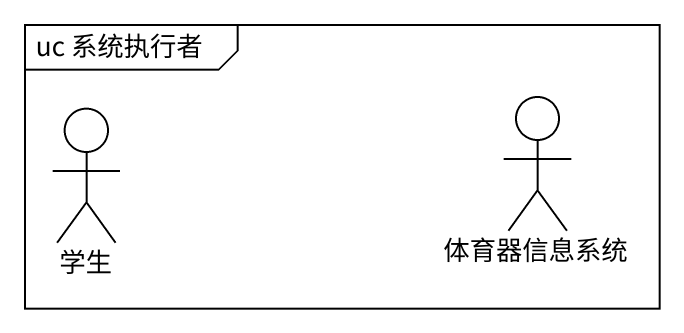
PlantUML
@startuml
mainframe uc 系统执行者
actor 学生
actor 体育器信息系统
@enduml
